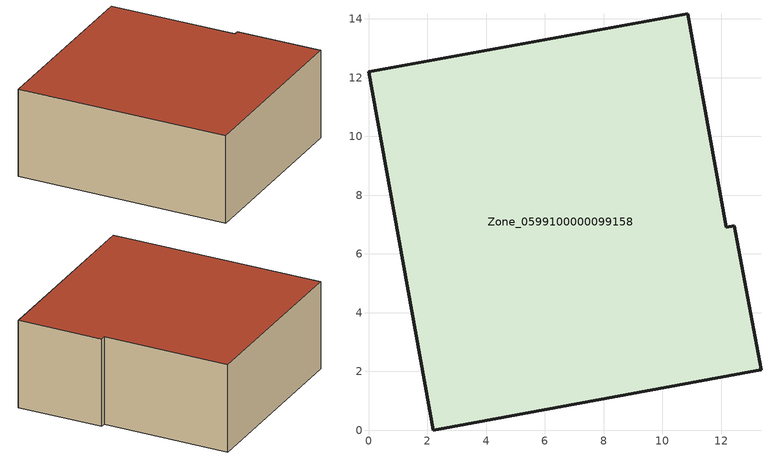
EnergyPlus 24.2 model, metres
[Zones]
Zone_0599100000099158
 floor ground (C_G): 2.21,0 0,12.2 10.86,14.17 12.18,6.9 12.45,6.95 13.36,2.06 z0
 wall outside (C_F): 12.45,6.95 12.18,6.9 10.86,14.17 0,12.2 2.21,0 13.36,2.06 12.45,6.95 z0:5.2
 roof outside (C_R): 2.21,0 13.36,2.06 12.45,6.95 12.18,6.9 10.86,14.17 0,12.2 z5.2
[BUILDING]
Pand.0599100000099158: North Axis=0; Terrain=City; Loads Convergence Tolerance Value=0.04; Temperature Convergence Tolerance Value=0.4; Solar Distribution=FullExterior; Maximum Number of Warmup Days=25; Minimum Number of Warmup Days=1
[Site:Location]
Rotterdam.The.Hague.AP_ZH_NLD Design_Conditions: Latitude=51.96; Longitude=4.45; Time Zone=1; Elevation=-4.5
[SITE:GROUNDTEMPERATURE:BUILDINGSURFACE]
18, 18, 18, 18, 18, 18, 18, 18, 18, 18, 18, 18
[MATERIAL] Thermal Absorptance=0.9; Solar Absorptance=0.7; Visible Absorptance=0.7
Name | Roughness | Thickness | Conductivity | Density | Specific Heat
G.D.1965-1974 | MediumSmooth | 0.15 | 0.882353 | 540 | 1210
F.D.1965-1974 | Rough | 0.3 | 0.697674 | 1920 | 840
R.D.1965-1974 | MediumRough | 0.2 | 0.232558 | 1500 | 1000
[CONSTRUCTION]
C_G: G.D.1965-1974
C_F: F.D.1965-1974
C_R: R.D.1965-1974
[ZONE]
Zone_0599100000099158: Type=1; Multiplier=1; Ceiling Height=Autocalculate; Volume=Autocalculate; Floor Area=autocalculate; Part of Total Floor Area=Yes
[ZONEINFILTRATION:DESIGNFLOWRATE]
Infil_Zone_0599100000099158: Zone or ZoneList or Space or SpaceList=Zone_0599100000099158; Schedule=AlwaysOn; Design Flow Rate Calculation Method=Flow/Area; Flow Rate per Floor Area=0.0042; Constant Term Coefficient=1; Temperature Term Coefficient=0; Velocity Term Coefficient=0; Velocity Squared Term Coefficient=0
[HVACTEMPLATE:ZONE:IDEALLOADSAIRSYSTEM]
Zone_0599100000099158: Maximum Heating Supply Air Temperature=50; Minimum Cooling Supply Air Temperature=13; Maximum Heating Supply Air Humidity Ratio=0.0156; Minimum Cooling Supply Air Humidity Ratio=0.0077; Heating Limit=NoLimit; Cooling Limit=NoLimit; Dehumidification Control Type=ConstantSensibleHeatRatio; Cooling Sensible Heat Ratio=0.7; Dehumidification Setpoint=60; Humidification Control Type=None; Humidification Setpoint=30; Outdoor Air Method=None; Outdoor Air Flow Rate per Person=0.00944; Outdoor Air Flow Rate per Zone Floor Area=0; Outdoor Air Flow Rate per Zone=0; Demand Controlled Ventilation Type=None; Outdoor Air Economizer Type=NoEconomizer; Heat Recovery Type=None; Sensible Heat Recovery Effectiveness=0.7; Latent Heat Recovery Effectiveness=0.65
[ZONECONTROL:THERMOSTAT]
ThermostatControl_Zone_0599100000099158: Zone or ZoneList=Zone_0599100000099158; Control Type Schedule=DualSetpointControlType; Control 1=Thermostat_Zone_0599100000099158; Temperature Difference Between Cutout And Setpoint=0
[THERMOSTATSETPOINT:DUALSETPOINT]
Thermostat_Zone_0599100000099158: Heating Setpoint Temperature Schedule=HeatingSetpoint_Zone_0599100000099158; Cooling Setpoint Temperature Schedule=CoolingSetpoint_Zone_0599100000099158
[SCHEDULE:COMPACT]
HeatingSetpoint_Zone_0599100000099158: Through: 12/31, For: AllDays, Until: 24:00, 21
CoolingSetpoint_Zone_0599100000099158: Through: 12/31, For: AllDays, Until: 24:00, 24
DualSetpointControlType: Through: 12/31, For: AllDays, Until: 24:00, 4
AlwaysOn: Through: 12/31, For: AllDays, Until: 24:00, 1
